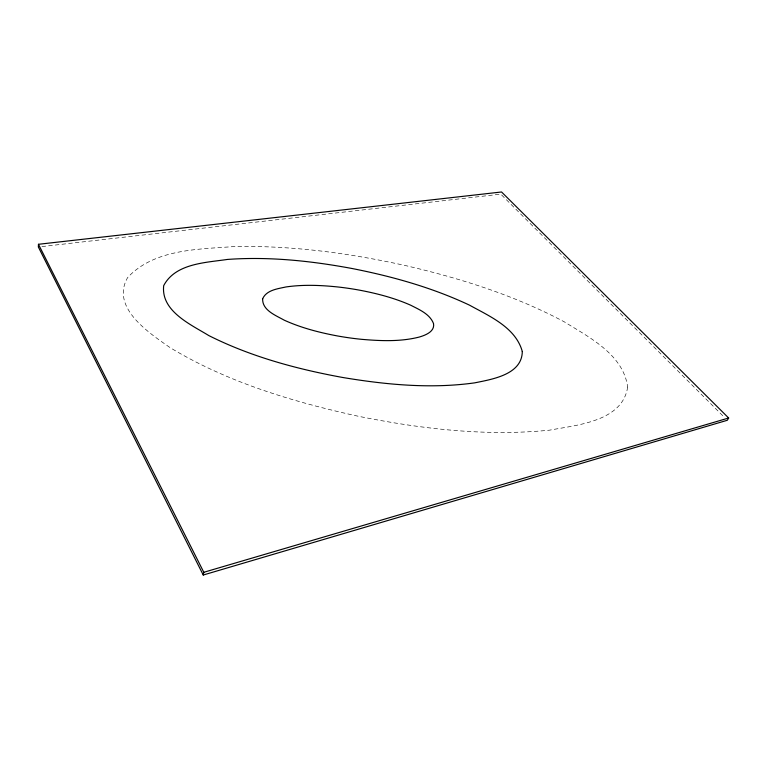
<?xml version="1.0" encoding="UTF-8"?>
<svg xmlns="http://www.w3.org/2000/svg" width="767" height="767" viewBox="0 0 767 767"><rect width="100%" height="100%" fill="white"/><g stroke="black" fill="none" stroke-linecap="round" stroke-linejoin="round"><path stroke-width="0.58" stroke-dasharray="3.83 2.88" d="M41.917 246.571L500.793 194.147L724.777 417.737M627.655 387.047C622.507 421.601 576.726 425.052 549.546 430.162C485.31 436.615 420.527 428.811 357.527 416.088C292.495 401.745 227.454 382.254 170.101 347.624C149.306 333.07 110.237 307.692 127.658 277.52C154.397 248.882 198.183 249.342 234.481 246.533C292.122 245.45 349.637 253.168 405.829 265.65C460.526 278.363 514.705 295.372 564.387 321.9C589.468 337.47 623.341 354.555 627.655 387.047"/><path stroke-width="1.15" d="M38.465 244.29L38.35 246.984L203.245 575.02L727.308 420.268L728.65 418.005L501.551 191.98L38.465 244.29L203.801 572.287L203.245 575.02M203.801 572.287L728.65 418.005M522.298 351.497C522.039 374.603 492.366 379.243 474.735 382.848C430.891 389.003 386.3 384.727 342.859 377.508C296.733 369.09 250.867 356.713 208.825 335.582C190.715 324.46 160.811 311.191 163.687 285.65C175.403 263.369 205.47 262.707 227.406 259.438C269.025 256.437 310.846 260.857 351.765 268.45C392.196 276.379 432.252 287.577 469.596 305.199C489.595 316.272 515.664 327.451 522.298 351.497M262.659 298.747C262.084 310.29 275.928 315.467 284.269 320.194C301.23 327.902 319.408 332.581 337.672 335.984A173.304 94.274 14.5 0 0 361.66 339.33C380.806 340.97 400.489 341.842 419.271 337.049C425.407 335.246 434.994 331.593 433.528 323.559C429.798 313.952 419.223 309.609 410.69 305.208C394.717 298.123 377.709 293.656 360.586 290.357A215.527 146.823 16.6 0 0 337.95 286.983C320.683 285.18 303.157 284.442 285.928 286.963C277.702 288.795 266.523 290.031 262.659 298.747"/></g></svg>
